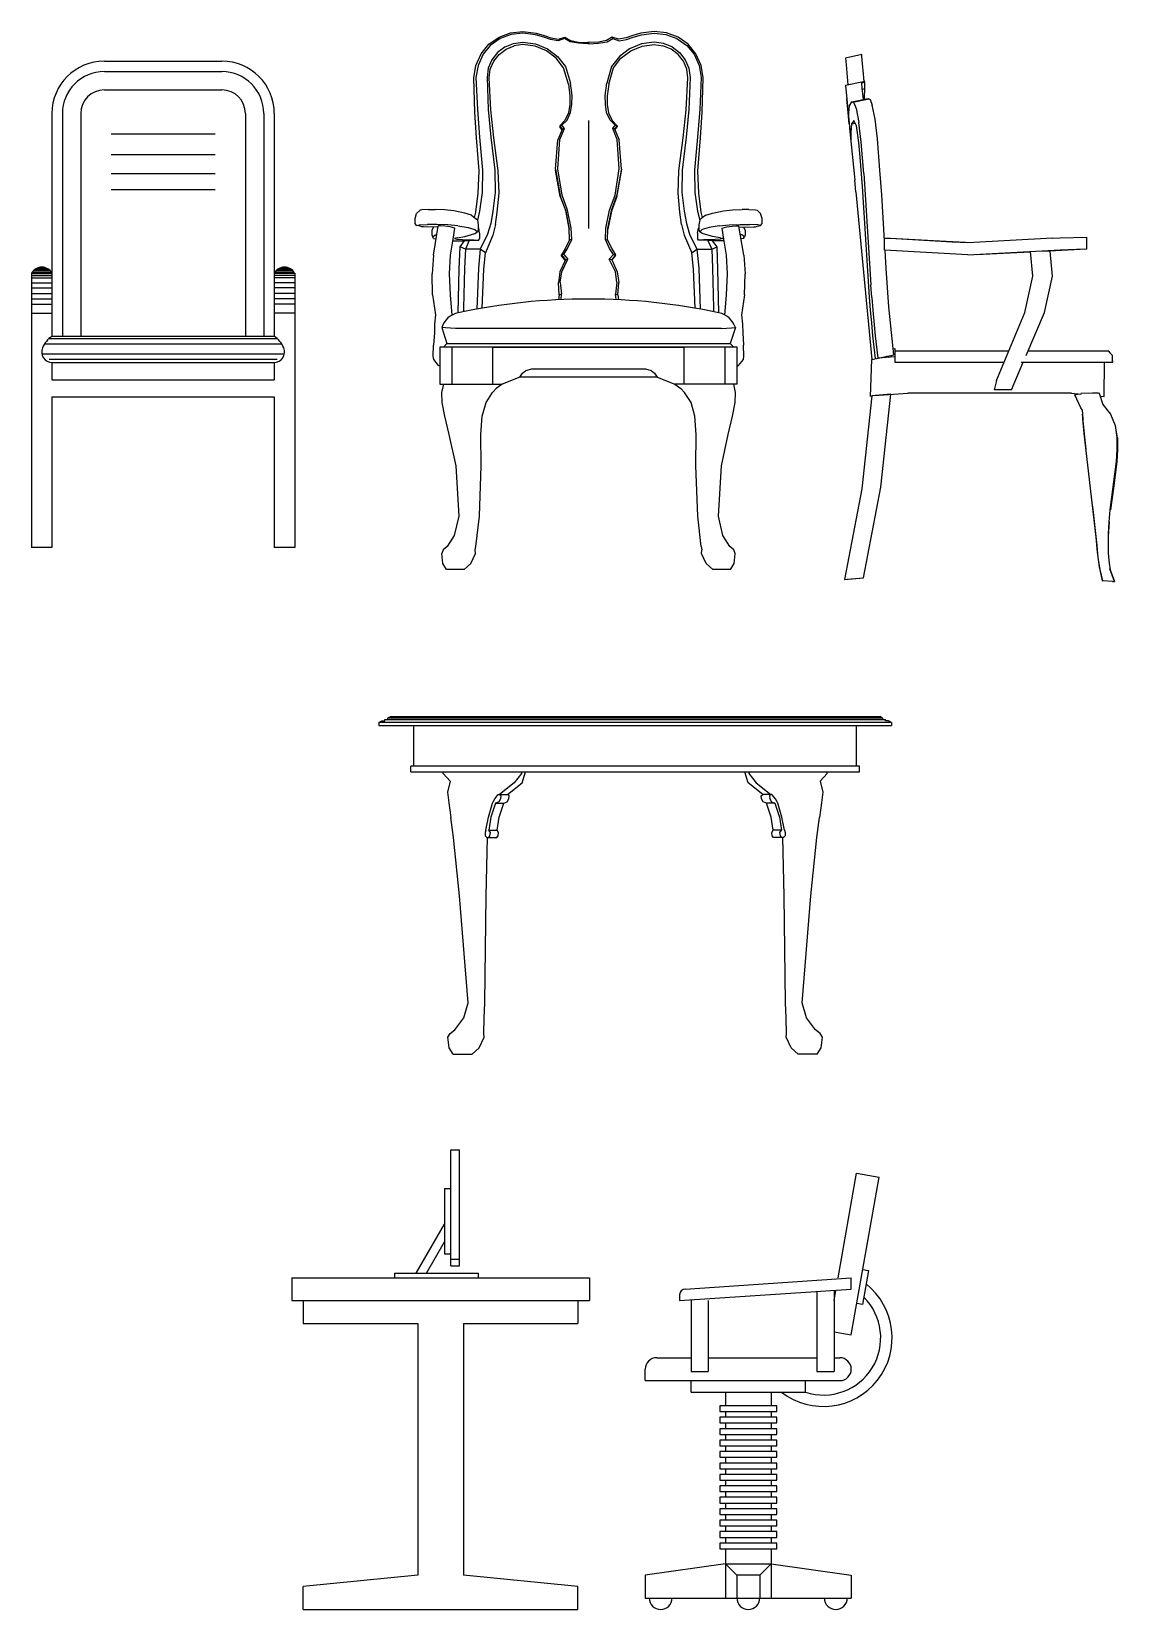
# Model space of a CAD drawing. Header units: millimetres. Extents: x 577 to 2337, y 236 to 943.
# Drawn here: x 745.041 to 747.527, y 702.472 to 706.084 of the extents above; entities that cross this region are included whole.
import ezdxf

# ---------------------------------------------------------------- set-up
doc = ezdxf.new("R2010")
doc.units = ezdxf.units.MM
doc.header["$LTSCALE"] = 0.01
doc.layers.add('06-Furn', color=4, linetype='Continuous')

# ---------------------------------------------------------------- blocks, each defined once
blk = doc.blocks.new('A1')
at = {"layer": '06-Furn', "color": 17, "linetype": 'ByBlock'}
for p, q in [((758.9259, 629.7286), (758.9493, 629.745)), ((758.9517, 629.7417), (758.9293, 629.726)), ((758.9493, 629.745), (758.9758, 629.7545)), ((758.977, 629.7507), (758.9517, 629.7417)), ((758.9758, 629.7545), (759.0036, 629.7577)), ((759.0036, 629.7538), (758.977, 629.7507)), ((758.9825, 629.7306), (759.0036, 629.7334)), ((759.0036, 629.7577), (759.0343, 629.754)), ((759.033, 629.7502), (759.0036, 629.7538)), ((759.0036, 629.7334), (759.0329, 629.7296)), ((759.0518, 629.7452), (759.033, 629.7502)), ((759.0343, 629.754), (759.0528, 629.7489)), ((759.0674, 629.7399), (759.0518, 629.7452)), ((759.0528, 629.7489), (759.0681, 629.7436)), ((759.0845, 629.7368), (759.0674, 629.7399)), ((759.0681, 629.7436), (759.0853, 629.7401)), ((759.0987, 629.7421), (759.0845, 629.7368)), ((759.0853, 629.7401), (759.0998, 629.7452)), ((759.0998, 629.7452), (759.0987, 629.7421)), ((759.1118, 629.7344), (759.0987, 629.7421)), ((759.0998, 629.7452), (759.1128, 629.7374)), ((759.1311, 629.7309), (759.1118, 629.7344)), ((759.1128, 629.7374), (759.1314, 629.7338)), ((759.1314, 629.7338), (759.1526, 629.7329)), ((759.1557, 629.7329), (759.1526, 629.7329)), ((759.1768, 629.7338), (759.1557, 629.7329)), ((759.1954, 629.7374), (759.1768, 629.7338)), ((759.1772, 629.7309), (759.1964, 629.7344)), ((759.2085, 629.7452), (759.1954, 629.7374)), ((759.1964, 629.7344), (759.2095, 629.7421)), ((759.2085, 629.7452), (759.2095, 629.7421)), ((759.2229, 629.7401), (759.2085, 629.7452)), ((759.2095, 629.7421), (759.2238, 629.7368)), ((759.2401, 629.7436), (759.2229, 629.7401)), ((759.2238, 629.7368), (759.2408, 629.7399)), ((759.2554, 629.7489), (759.2401, 629.7436)), ((759.2408, 629.7399), (759.2564, 629.7452)), ((759.274, 629.754), (759.2554, 629.7489)), ((759.2564, 629.7452), (759.2752, 629.7502)), ((759.3046, 629.7577), (759.274, 629.754)), ((759.2752, 629.7502), (759.3046, 629.7538)), ((759.3046, 629.7334), (759.2753, 629.7296)), ((759.3324, 629.7545), (759.3046, 629.7577)), ((759.3046, 629.7538), (759.3312, 629.7507)), ((759.3257, 629.7306), (759.3046, 629.7334)), ((759.3312, 629.7507), (759.3565, 629.7417)), ((759.3589, 629.745), (759.3324, 629.7545)), ((759.3565, 629.7417), (759.3789, 629.726)), ((759.3823, 629.7286), (759.3589, 629.745)), ((758.8965, 629.6802), (758.9085, 629.7071)), ((758.9127, 629.7056), (758.9011, 629.6798)), ((758.9085, 629.7071), (758.9259, 629.7286)), ((758.9293, 629.726), (758.9127, 629.7056)), ((758.9459, 629.7098), (758.933, 629.6931)), ((758.9371, 629.6899), (758.9493, 629.7055)), ((758.9629, 629.7226), (758.9459, 629.7098)), ((758.9493, 629.7055), (758.9653, 629.7177)), ((758.9629, 629.7226), (758.9825, 629.7306)), ((758.9653, 629.7177), (758.9839, 629.7252)), ((759.0036, 629.7278), (758.9839, 629.7252)), ((759.0317, 629.7242), (759.0036, 629.7278)), ((759.0576, 629.7135), (759.0317, 629.7242)), ((759.0329, 629.7296), (759.06, 629.7185)), ((759.08, 629.6967), (759.0576, 629.7135)), ((759.06, 629.7185), (759.0833, 629.7008)), ((759.097, 629.6747), (759.08, 629.6967)), ((759.0833, 629.7008), (759.1013, 629.6779)), ((759.1526, 629.7299), (759.1311, 629.7309)), ((759.1557, 629.7299), (759.1526, 629.7299)), ((759.1557, 629.7299), (759.1772, 629.7309)), ((759.225, 629.7008), (759.2069, 629.6779)), ((759.2112, 629.6747), (759.2282, 629.6967)), ((759.2482, 629.7185), (759.225, 629.7008)), ((759.2282, 629.6967), (759.2506, 629.7135)), ((759.2753, 629.7296), (759.2482, 629.7185)), ((759.2506, 629.7135), (759.2766, 629.7242)), ((759.2766, 629.7242), (759.3046, 629.7278)), ((759.3046, 629.7278), (759.3244, 629.7252)), ((759.3429, 629.7177), (759.3244, 629.7252)), ((759.3453, 629.7226), (759.3257, 629.7306)), ((759.3589, 629.7055), (759.3429, 629.7177)), ((759.3453, 629.7226), (759.3624, 629.7098)), ((759.3711, 629.6899), (759.3589, 629.7055)), ((759.3624, 629.7098), (759.3753, 629.6931)), ((759.3789, 629.726), (759.3956, 629.7056)), ((759.3997, 629.7071), (759.3823, 629.7286)), ((759.3956, 629.7056), (759.4071, 629.6798)), ((759.4117, 629.6802), (759.3997, 629.7071)), ((758.8917, 629.652), (758.8965, 629.6802)), ((758.9011, 629.6798), (758.8965, 629.6528)), ((758.9247, 629.6737), (758.922, 629.6528)), ((758.933, 629.6931), (758.9247, 629.6737)), ((758.9268, 629.652), (758.9293, 629.6716)), ((758.9293, 629.6716), (758.9371, 629.6899)), ((759.1079, 629.6372), (759.097, 629.6747)), ((759.1013, 629.6779), (759.1125, 629.6393)), ((759.2069, 629.6779), (759.1957, 629.6393)), ((759.2004, 629.6372), (759.2112, 629.6747)), ((759.3789, 629.6716), (759.3711, 629.6899)), ((759.3753, 629.6931), (759.3835, 629.6737)), ((759.3815, 629.652), (759.3789, 629.6716)), ((759.3835, 629.6737), (759.3863, 629.6528)), ((759.4071, 629.6798), (759.4117, 629.6528)), ((759.4165, 629.652), (759.4117, 629.6802)), ((758.8938, 629.5735), (758.8917, 629.652)), ((758.8965, 629.6528), (758.8996, 629.5793)), ((758.922, 629.6528), (758.9245, 629.5793)), ((758.9304, 629.5783), (758.9268, 629.652)), ((759.1079, 629.6372), (759.1115, 629.6103)), ((759.1163, 629.6111), (759.1125, 629.6393)), ((759.1919, 629.6111), (759.1957, 629.6393)), ((759.2004, 629.6372), (759.1968, 629.6103)), ((759.3778, 629.5783), (759.3815, 629.652)), ((759.3863, 629.6528), (759.3837, 629.5793)), ((759.4117, 629.6528), (759.4086, 629.5793)), ((759.4145, 629.5735), (759.4165, 629.652)), ((759.1115, 629.5909), (759.1084, 629.5714)), ((759.1115, 629.6103), (759.1115, 629.5909)), ((759.113, 629.5722), (759.1156, 629.5916)), ((759.1156, 629.5916), (759.1163, 629.6111)), ((759.1926, 629.5916), (759.1919, 629.6111)), ((759.1952, 629.5722), (759.1926, 629.5916)), ((759.1968, 629.6103), (759.1968, 629.5909)), ((759.1968, 629.5909), (759.1999, 629.5714)), ((758.8977, 629.5144), (758.8938, 629.5735)), ((758.8996, 629.5793), (758.9046, 629.5157)), ((758.9245, 629.5793), (758.9304, 629.5157)), ((758.9373, 629.5144), (758.9304, 629.5783)), ((759.1001, 629.5538), (759.0884, 629.5422)), ((759.0931, 629.5431), (759.1049, 629.5546)), ((759.1084, 629.5714), (759.1001, 629.5538)), ((759.1049, 629.5546), (759.113, 629.5722)), ((759.1541, 629.5543), (759.1541, 629.3068)), ((759.2033, 629.5546), (759.1952, 629.5722)), ((759.1999, 629.5714), (759.2081, 629.5538)), ((759.2152, 629.5431), (759.2033, 629.5546)), ((759.2081, 629.5538), (759.2198, 629.5422)), ((759.371, 629.5144), (759.3778, 629.5783)), ((759.3837, 629.5793), (759.3778, 629.5157)), ((759.4086, 629.5793), (759.4036, 629.5157)), ((759.4105, 629.5144), (759.4145, 629.5735)), ((759.0946, 629.5347), (759.0839, 629.5099)), ((759.0931, 629.5431), (759.0884, 629.5422)), ((759.0884, 629.5422), (759.0884, 629.5396)), ((759.0884, 629.5422), (759.0946, 629.5347)), ((759.0939, 629.5329), (759.0884, 629.5396)), ((759.0886, 629.5109), (759.0987, 629.5355)), ((759.0987, 629.5355), (759.0931, 629.5431)), ((759.0946, 629.5347), (759.0987, 629.5355)), ((759.2095, 629.5355), (759.2152, 629.5431)), ((759.2136, 629.5347), (759.2095, 629.5355)), ((759.2196, 629.5109), (759.2095, 629.5355)), ((759.2198, 629.5422), (759.2136, 629.5347)), ((759.2136, 629.5347), (759.2243, 629.5099)), ((759.2143, 629.5329), (759.2198, 629.5396)), ((759.2152, 629.5431), (759.2198, 629.5422)), ((759.2198, 629.5422), (759.2198, 629.5396)), ((758.9037, 629.4391), (758.8977, 629.5144)), ((758.9046, 629.5157), (758.9116, 629.4405)), ((758.9304, 629.5157), (758.9395, 629.4405)), ((758.9476, 629.4391), (758.9373, 629.5144)), ((759.0786, 629.4426), (759.0839, 629.5099)), ((759.0838, 629.4434), (759.0886, 629.5109)), ((759.2244, 629.4434), (759.2196, 629.5109)), ((759.2296, 629.4426), (759.2243, 629.5099)), ((759.3606, 629.4391), (759.371, 629.5144)), ((759.3778, 629.5157), (759.3687, 629.4405)), ((759.4036, 629.5157), (759.3966, 629.4405)), ((759.4045, 629.4391), (759.4105, 629.5144)), ((758.9018, 629.3881), (758.9037, 629.4391)), ((758.9116, 629.4405), (758.9109, 629.3896)), ((758.9395, 629.4405), (758.9404, 629.3896)), ((758.9493, 629.3881), (758.9476, 629.4391)), ((759.0786, 629.4426), (759.0891, 629.3821)), ((759.0891, 629.3803), (759.0786, 629.4407)), ((759.0934, 629.3829), (759.0838, 629.4434)), ((759.2148, 629.3829), (759.2244, 629.4434)), ((759.2296, 629.4426), (759.2191, 629.3821)), ((759.2191, 629.3803), (759.2296, 629.4407)), ((759.3589, 629.3881), (759.3606, 629.4391)), ((759.3687, 629.4405), (759.3679, 629.3896)), ((759.3966, 629.4405), (759.3973, 629.3896)), ((759.4064, 629.3881), (759.4045, 629.4391)), ((758.8963, 629.3445), (758.9018, 629.3881)), ((758.9109, 629.3896), (758.9044, 629.3462)), ((758.9404, 629.3896), (758.9352, 629.3462)), ((758.9453, 629.3445), (758.9493, 629.3881)), ((759.1018, 629.3481), (759.0891, 629.3821)), ((759.0891, 629.3803), (759.1018, 629.3463)), ((759.1063, 629.3487), (759.0934, 629.3829)), ((759.2019, 629.3487), (759.2148, 629.3829)), ((759.2064, 629.3481), (759.2191, 629.3821)), ((759.2191, 629.3803), (759.2064, 629.3463)), ((759.3629, 629.3445), (759.3589, 629.3881)), ((759.3679, 629.3896), (759.373, 629.3462)), ((759.3973, 629.3896), (759.4038, 629.3462)), ((759.4119, 629.3445), (759.4064, 629.3881)), ((758.7569, 629.3295), (758.7606, 629.3411)), ((758.7684, 629.3487), (758.7606, 629.3411)), ((758.7723, 629.3494), (758.7684, 629.3487)), ((758.7876, 629.3501), (758.7723, 629.3494)), ((758.7876, 629.3501), (758.8027, 629.3501)), ((758.8244, 629.3494), (758.8027, 629.3501)), ((758.8456, 629.3475), (758.8244, 629.3494)), ((758.8707, 629.3422), (758.8456, 629.3475)), ((758.886, 629.3377), (758.8707, 629.3422)), ((758.886, 629.3377), (758.8938, 629.3315)), ((758.8931, 629.332), (758.8963, 629.3445)), ((758.9044, 629.3462), (758.8998, 629.3258)), ((758.9352, 629.3462), (758.9302, 629.318)), ((758.9412, 629.3161), (758.9453, 629.3445)), ((759.1101, 629.3068), (759.1018, 629.3481)), ((759.1018, 629.3463), (759.1101, 629.3051)), ((759.1144, 629.3076), (759.1063, 629.3487)), ((759.1938, 629.3076), (759.2019, 629.3487)), ((759.1981, 629.3068), (759.2064, 629.3481)), ((759.2064, 629.3463), (759.1981, 629.3051)), ((759.367, 629.3161), (759.3629, 629.3445)), ((759.373, 629.3462), (759.378, 629.318)), ((759.4038, 629.3462), (759.4085, 629.3258)), ((759.4152, 629.332), (759.4119, 629.3445)), ((759.4222, 629.3377), (759.4145, 629.3315)), ((759.4222, 629.3377), (759.4375, 629.3422)), ((759.4375, 629.3422), (759.4626, 629.3475)), ((759.4626, 629.3475), (759.4838, 629.3494)), ((759.4838, 629.3494), (759.5055, 629.3501)), ((759.5206, 629.3501), (759.5055, 629.3501)), ((759.5206, 629.3501), (759.5359, 629.3494)), ((759.5359, 629.3494), (759.5398, 629.3487)), ((759.5398, 629.3487), (759.5476, 629.3411)), ((759.5514, 629.3295), (759.5476, 629.3411)), ((758.7569, 629.318), (758.7569, 629.3295)), ((758.7606, 629.3141), (758.7569, 629.318)), ((758.7606, 629.3141), (758.7665, 629.3154)), ((758.7684, 629.3122), (758.7606, 629.3141)), ((758.7665, 629.3154), (758.7858, 629.3162)), ((758.7723, 629.3109), (758.7684, 629.3122)), ((758.7761, 629.3105), (758.7723, 629.3109)), ((758.8095, 629.3097), (758.7761, 629.3105)), ((758.8071, 629.3162), (758.7858, 629.3162)), ((758.7993, 629.3099), (758.7954, 629.3031)), ((758.7954, 629.3031), (758.7954, 629.2917)), ((758.799, 629.2458), (758.8099, 629.3123)), ((758.832, 629.3154), (758.8071, 629.3162)), ((758.8109, 629.3127), (758.8099, 629.3123)), ((758.8152, 629.3129), (758.8109, 629.3127)), ((758.8252, 629.3123), (758.8152, 629.3129)), ((758.8376, 629.3107), (758.8252, 629.3123)), ((758.8552, 629.3131), (758.832, 629.3154)), ((758.8484, 629.3075), (758.8376, 629.3107)), ((758.8444, 629.2824), (758.8484, 629.3075)), ((758.8552, 629.3131), (758.8783, 629.3092)), ((758.8783, 629.3092), (758.8938, 629.3046)), ((758.8938, 629.3315), (758.8996, 629.3264)), ((758.8938, 629.3046), (758.8996, 629.2994)), ((758.8938, 629.2954), (758.8996, 629.2994)), ((758.8996, 629.3264), (758.9015, 629.3149)), ((758.9015, 629.3033), (758.8996, 629.2994)), ((758.9015, 629.3149), (758.9015, 629.3033)), ((758.9015, 629.3082), (758.9027, 629.3075)), ((758.9046, 629.2959), (758.9027, 629.3075)), ((758.9302, 629.318), (758.9232, 629.2937)), ((758.9412, 629.3161), (758.9354, 629.2915)), ((759.1104, 629.2805), (759.1101, 629.3068)), ((759.1156, 629.2818), (759.1144, 629.3076)), ((759.1926, 629.2818), (759.1938, 629.3076)), ((759.1978, 629.2805), (759.1981, 629.3068)), ((759.367, 629.3161), (759.3729, 629.2915)), ((759.378, 629.318), (759.3851, 629.2937)), ((759.4036, 629.2959), (759.4055, 629.3075)), ((759.4067, 629.3082), (759.4055, 629.3075)), ((759.4086, 629.3264), (759.4067, 629.3149)), ((759.4067, 629.3149), (759.4067, 629.3033)), ((759.4067, 629.3033), (759.4086, 629.2994)), ((759.4145, 629.3315), (759.4086, 629.3264)), ((759.4145, 629.3046), (759.4086, 629.2994)), ((759.4145, 629.2954), (759.4086, 629.2994)), ((759.4299, 629.3092), (759.4145, 629.3046)), ((759.453, 629.3131), (759.4299, 629.3092)), ((759.453, 629.3131), (759.4762, 629.3154)), ((759.4599, 629.3075), (759.4706, 629.3107)), ((759.4638, 629.2824), (759.4599, 629.3075)), ((759.4706, 629.3107), (759.483, 629.3123)), ((759.4762, 629.3154), (759.5011, 629.3162)), ((759.483, 629.3123), (759.493, 629.3129)), ((759.493, 629.3129), (759.4973, 629.3127)), ((759.4973, 629.3127), (759.4983, 629.3123)), ((759.5092, 629.2458), (759.4983, 629.3123)), ((759.4987, 629.3097), (759.5321, 629.3105)), ((759.5011, 629.3162), (759.5225, 629.3162)), ((759.5089, 629.3099), (759.5128, 629.3031)), ((759.5128, 629.3031), (759.5128, 629.2917)), ((759.5417, 629.3154), (759.5225, 629.3162)), ((759.5321, 629.3105), (759.5359, 629.3109)), ((759.5359, 629.3109), (759.5398, 629.3122)), ((759.5398, 629.3122), (759.5476, 629.3141)), ((759.5476, 629.3141), (759.5417, 629.3154)), ((759.5476, 629.3141), (759.5514, 629.318)), ((759.5514, 629.318), (759.5514, 629.3295)), ((758.7954, 629.2917), (758.7975, 629.2878)), ((758.7975, 629.2878), (758.8031, 629.2922)), ((758.7993, 629.2843), (758.7975, 629.2878)), ((758.7993, 629.2843), (758.8051, 629.283)), ((758.8031, 629.2922), (758.8069, 629.2935)), ((758.8384, 629.2458), (758.8444, 629.2824)), ((758.8439, 629.279), (758.87, 629.2785)), ((758.8531, 629.2856), (758.8475, 629.284)), ((758.8475, 629.284), (758.853, 629.2826)), ((758.853, 629.2826), (758.8645, 629.2819)), ((758.8531, 629.2856), (758.8707, 629.2889)), ((758.858, 629.2137), (758.8599, 629.2649)), ((758.8599, 629.2649), (758.8701, 629.2785)), ((758.8721, 629.2593), (758.8599, 629.2649)), ((758.8645, 629.2819), (758.8913, 629.2812)), ((758.87, 629.2785), (758.881, 629.2792)), ((758.8707, 629.2889), (758.8938, 629.2954)), ((758.881, 629.2792), (758.8721, 629.2593)), ((758.881, 629.2792), (758.9027, 629.2805)), ((758.8913, 629.2812), (758.9027, 629.2805)), ((758.9027, 629.2805), (758.9046, 629.2843)), ((758.9046, 629.2959), (758.9046, 629.2843)), ((758.9232, 629.2937), (758.906, 629.2593)), ((758.9354, 629.2915), (758.918, 629.2515)), ((759.1104, 629.2806), (759.1008, 629.26)), ((759.1058, 629.2609), (759.1156, 629.2818)), ((759.1156, 629.2818), (759.1104, 629.2806)), ((759.1926, 629.2818), (759.1978, 629.2806)), ((759.2024, 629.2609), (759.1926, 629.2818)), ((759.1978, 629.2806), (759.2074, 629.26)), ((759.3729, 629.2915), (759.3902, 629.2515)), ((759.3851, 629.2937), (759.4023, 629.2593)), ((759.4036, 629.2959), (759.4036, 629.2843)), ((759.4055, 629.2805), (759.4036, 629.2843)), ((759.4169, 629.2812), (759.4055, 629.2805)), ((759.4272, 629.2792), (759.4055, 629.2805)), ((759.4375, 629.2889), (759.4145, 629.2954)), ((759.4437, 629.2819), (759.4169, 629.2812)), ((759.4382, 629.2785), (759.4272, 629.2792)), ((759.4272, 629.2792), (759.4361, 629.2593)), ((759.4361, 629.2593), (759.4483, 629.2649)), ((759.4552, 629.2856), (759.4375, 629.2889)), ((759.4483, 629.2649), (759.4381, 629.2785)), ((759.4643, 629.279), (759.4382, 629.2785)), ((759.4552, 629.2826), (759.4437, 629.2819)), ((759.4502, 629.2137), (759.4483, 629.2649)), ((759.4552, 629.2856), (759.4607, 629.284)), ((759.4607, 629.284), (759.4552, 629.2826)), ((759.4698, 629.2458), (759.4638, 629.2824)), ((759.5051, 629.2922), (759.5013, 629.2935)), ((759.5089, 629.2843), (759.5031, 629.283)), ((759.5108, 629.2878), (759.5051, 629.2922)), ((759.5089, 629.2843), (759.5108, 629.2878)), ((759.5128, 629.2917), (759.5108, 629.2878)), ((758.799, 629.2458), (758.7959, 629.2034)), ((758.836, 629.2034), (758.8384, 629.2458)), ((758.8721, 629.2593), (758.8702, 629.2158)), ((758.906, 629.2593), (758.8721, 629.2593)), ((758.906, 629.2593), (758.902, 629.2158)), ((758.918, 629.2515), (758.906, 629.2593)), ((758.9142, 629.2137), (758.918, 629.2515)), ((759.1011, 629.2355), (759.0884, 629.2073)), ((759.1008, 629.26), (759.0922, 629.2464)), ((759.0974, 629.2472), (759.0922, 629.2464)), ((759.0922, 629.2446), (759.0922, 629.2464)), ((759.0922, 629.2464), (759.1011, 629.2355)), ((759.1008, 629.2343), (759.0922, 629.2446)), ((759.0927, 629.208), (759.107, 629.2364)), ((759.0974, 629.2472), (759.1058, 629.2609)), ((759.0974, 629.2472), (759.107, 629.2364)), ((759.1011, 629.2355), (759.107, 629.2364)), ((759.2109, 629.2472), (759.2012, 629.2364)), ((759.2071, 629.2355), (759.2012, 629.2364)), ((759.2155, 629.208), (759.2012, 629.2364)), ((759.2109, 629.2472), (759.2024, 629.2609)), ((759.216, 629.2464), (759.2071, 629.2355)), ((759.2071, 629.2355), (759.2198, 629.2073)), ((759.2074, 629.26), (759.216, 629.2464)), ((759.2074, 629.2343), (759.216, 629.2446)), ((759.2109, 629.2472), (759.216, 629.2464)), ((759.216, 629.2446), (759.216, 629.2464)), ((759.3902, 629.2515), (759.4023, 629.2593)), ((759.394, 629.2137), (759.3902, 629.2515)), ((759.4023, 629.2593), (759.4062, 629.2158)), ((759.4023, 629.2593), (759.4361, 629.2593)), ((759.4361, 629.2593), (759.438, 629.2158)), ((759.4723, 629.2034), (759.4698, 629.2458)), ((759.5092, 629.2458), (759.5123, 629.2034)), ((758.7973, 629.1551), (758.7959, 629.2034)), ((758.8382, 629.1551), (758.836, 629.2034)), ((758.8559, 629.1141), (758.858, 629.2137)), ((758.8702, 629.2158), (758.8681, 629.1243)), ((758.902, 629.2158), (758.8983, 629.1224)), ((758.9103, 629.1246), (758.9142, 629.2137)), ((759.0884, 629.2073), (759.085, 629.1834)), ((759.0895, 629.1841), (759.0927, 629.208)), ((759.2188, 629.1841), (759.2155, 629.208)), ((759.2198, 629.2073), (759.2232, 629.1834)), ((759.3979, 629.1246), (759.394, 629.2137)), ((759.4062, 629.2158), (759.4099, 629.1224)), ((759.438, 629.2158), (759.4401, 629.1243)), ((759.4523, 629.1141), (759.4502, 629.2137)), ((759.47, 629.1551), (759.4723, 629.2034)), ((759.5109, 629.1551), (759.5123, 629.2034)), ((758.7973, 629.1551), (758.8038, 629.1089)), ((758.8422, 629.1084), (758.8382, 629.1551)), ((759.0872, 629.1548), (759.085, 629.1834)), ((759.0872, 629.1553), (759.0854, 629.1438)), ((759.0924, 629.1565), (759.0872, 629.1553)), ((759.0895, 629.1841), (759.0924, 629.1565)), ((759.0912, 629.1441), (759.0924, 629.1565)), ((759.2188, 629.1841), (759.2158, 629.1565)), ((759.217, 629.1441), (759.2158, 629.1565)), ((759.2158, 629.1565), (759.221, 629.1553)), ((759.221, 629.1548), (759.2232, 629.1834)), ((759.221, 629.1553), (759.2228, 629.1438)), ((759.4661, 629.1084), (759.47, 629.1551)), ((759.5109, 629.1551), (759.5044, 629.1089)), ((758.8681, 629.1243), (758.8681, 629.1166)), ((759.4401, 629.1243), (759.4401, 629.1166)), ((758.8019, 629.0877), (758.8012, 629.0683)), ((758.8038, 629.1089), (758.8019, 629.0877)), ((758.8418, 629.1089), (758.8418, 629.1083)), ((758.8418, 629.1083), (758.8422, 629.1084)), ((759.4664, 629.1083), (759.4661, 629.1084)), ((759.4664, 629.1089), (759.4664, 629.1083)), ((759.5044, 629.1089), (759.5063, 629.0877)), ((759.5063, 629.0877), (759.507, 629.0683)), ((758.8012, 629.0683), (758.7992, 629.0394)), ((758.8181, 629.0799), (758.8296, 629.0433)), ((758.8269, 629.0792), (758.8181, 629.0799)), ((758.8497, 629.078), (758.8269, 629.0792)), ((759.4585, 629.078), (758.8496, 629.078)), ((759.4585, 629.078), (759.4814, 629.0792)), ((759.4901, 629.0799), (759.4786, 629.0433)), ((759.4814, 629.0792), (759.4901, 629.0799)), ((759.507, 629.0683), (759.5091, 629.0394)), ((758.7988, 629.0143), (758.7992, 629.0394)), ((758.7999, 629.0066), (758.7988, 629.0143)), ((758.8141, 629.0355), (758.8141, 628.9507)), ((759.4941, 629.0355), (758.8141, 629.0355)), ((758.8296, 629.0433), (758.8219, 629.0355)), ((758.8296, 629.0433), (759.4786, 629.0433)), ((758.8422, 628.9507), (758.8422, 629.0355)), ((758.9352, 629.0355), (759.373, 629.0355)), ((758.9352, 628.9507), (758.9352, 629.0355)), ((759.373, 628.9507), (759.373, 629.0355)), ((759.4661, 629.0355), (759.4661, 628.9507)), ((759.4786, 629.0433), (759.4863, 629.0355)), ((759.4941, 628.9507), (759.4941, 629.0355)), ((759.5084, 629.0066), (759.5094, 629.0143)), ((759.5094, 629.0143), (759.5091, 629.0394)), ((758.8109, 628.9931), (758.7999, 629.0066)), ((758.8141, 628.992), (758.8109, 628.9931)), ((758.9971, 628.9662), (759.003, 628.9758)), ((759.003, 628.9758), (759.0107, 628.9817)), ((759.0107, 628.9817), (759.0241, 628.9854)), ((759.0241, 628.9854), (759.2841, 628.9854)), ((759.2841, 628.9854), (759.2975, 628.9817)), ((759.2975, 628.9817), (759.3053, 628.9758)), ((759.3053, 628.9758), (759.3111, 628.9662)), ((759.4941, 628.992), (759.4974, 628.9931)), ((759.4974, 628.9931), (759.5084, 629.0066)), ((758.8141, 628.9507), (758.9563, 628.9507)), ((758.8219, 628.9507), (758.8172, 628.9314)), ((758.9343, 628.9314), (758.9423, 628.9403)), ((758.9563, 628.9507), (758.9423, 628.9403)), ((758.9971, 628.9662), (758.9563, 628.9507)), ((758.9969, 628.9662), (758.9971, 628.9662)), ((759.3111, 628.9662), (758.9969, 628.9662)), ((759.3111, 628.9662), (759.3519, 628.9507)), ((759.4941, 628.9507), (759.3519, 628.9507)), ((759.3519, 628.9507), (759.3654, 628.9407)), ((759.3739, 628.9314), (759.3654, 628.9407)), ((759.4908, 628.9314), (759.4864, 628.9507)), ((758.8172, 628.9314), (758.8186, 628.9083)), ((758.8186, 628.9083), (758.8243, 628.8774)), ((758.9109, 628.8774), (758.9194, 628.9083)), ((758.9194, 628.9083), (758.9343, 628.9314)), ((759.3888, 628.9083), (759.3739, 628.9314)), ((759.3973, 628.8774), (759.3888, 628.9083)), ((759.4839, 628.8774), (759.4896, 628.9083)), ((759.4896, 628.9083), (759.4908, 628.9314)), ((758.8243, 628.8774), (758.8344, 628.835)), ((758.9077, 628.835), (758.9109, 628.8774)), ((759.4005, 628.835), (759.3973, 628.8774)), ((759.4738, 628.835), (759.4839, 628.8774)), ((758.8344, 628.835), (758.8501, 628.7637)), ((758.9084, 628.7637), (758.9077, 628.835)), ((759.3999, 628.7637), (759.4005, 628.835)), ((759.4582, 628.7637), (759.4738, 628.835)), ((758.8501, 628.7637), (758.857, 628.648)), ((758.9042, 628.648), (758.9084, 628.7637)), ((759.404, 628.648), (759.3999, 628.7637)), ((759.4513, 628.648), (759.4582, 628.7637)), ((758.857, 628.648), (758.8468, 628.6037)), ((758.8963, 628.5786), (758.9042, 628.648)), ((759.4119, 628.5786), (759.404, 628.648)), ((759.4614, 628.6037), (759.4513, 628.648)), ((758.8308, 628.5786), (758.8215, 628.5709)), ((758.8468, 628.6037), (758.8308, 628.5786)), ((758.8946, 628.5709), (758.8963, 628.5786)), ((759.4119, 628.5786), (759.4136, 628.5709)), ((759.4774, 628.5786), (759.4614, 628.6037)), ((759.4867, 628.5709), (759.4774, 628.5786)), ((758.8215, 628.5709), (758.8183, 628.5632)), ((758.8205, 628.54), (758.8183, 628.5632)), ((758.8846, 628.54), (758.8953, 628.5632)), ((758.8953, 628.5632), (758.8946, 628.5709)), ((759.4129, 628.5632), (759.4136, 628.5709)), ((759.4236, 628.54), (759.4129, 628.5632)), ((759.49, 628.5632), (759.4867, 628.5709)), ((759.4877, 628.54), (759.49, 628.5632)), ((758.8291, 628.5265), (758.8205, 628.54)), ((758.8695, 628.5265), (758.8291, 628.5265)), ((758.8695, 628.5265), (758.8846, 628.54)), ((759.4387, 628.5265), (759.4236, 628.54)), ((759.4791, 628.5265), (759.4387, 628.5265)), ((759.4791, 628.5265), (759.4877, 628.54))]:
    blk.add_line(p, q, dxfattribs=at)
for centre, radius, start, end in [((759.1541, 627.7144), 1.431, 77.9728, 102.0272), ((758.8665, 629.0643), 0.0509, 102.0218, 162.1442), ((759.4417, 629.0643), 0.0509, 17.8558, 77.9782)]:
    blk.add_arc(centre, radius, start, end, dxfattribs=at)
blk = doc.blocks.new('A2')
at = {"layer": '06-Furn', "color": 17, "linetype": 'ByBlock'}
for p, q in [((759.7794, 629.7055), (759.7422, 629.697)), ((759.7422, 629.697), (759.7437, 629.6816)), ((759.7796, 629.7017), (759.7794, 629.7055)), ((759.7848, 629.6434), (759.7796, 629.7017)), ((759.7437, 629.6816), (759.7476, 629.6357)), ((759.7794, 629.6422), (759.7422, 629.6346)), ((759.7422, 629.6346), (759.7493, 629.5641)), ((759.7861, 629.6437), (759.7794, 629.6421)), ((759.7794, 629.6406), (759.7861, 629.6422)), ((759.7796, 629.6388), (759.7794, 629.6422)), ((759.7794, 629.6421), (759.7794, 629.6422)), ((759.7807, 629.6283), (759.7796, 629.6388)), ((759.7831, 629.6025), (759.7807, 629.6283)), ((759.7807, 629.6258), (759.7861, 629.6271)), ((759.7859, 629.6061), (759.7861, 629.6271)), ((759.7861, 629.6271), (759.7861, 629.6437)), ((759.7493, 629.5641), (759.7452, 629.604)), ((759.7511, 629.5877), (759.7567, 629.5971)), ((759.7567, 629.5971), (759.7937, 629.6048)), ((759.7612, 629.5946), (759.7567, 629.5971)), ((759.7591, 629.5958), (759.796, 629.6036)), ((759.7612, 629.5946), (759.7664, 629.5814)), ((759.7828, 629.6053), (759.7859, 629.6061)), ((759.7859, 629.6031), (759.7859, 629.6061)), ((759.7937, 629.6048), (759.7984, 629.6023)), ((759.7984, 629.6023), (759.8034, 629.589)), ((759.8101, 629.5569), (759.8034, 629.589)), ((759.7493, 629.5633), (759.7491, 629.5644)), ((759.7493, 629.5641), (759.7511, 629.5877)), ((759.7493, 629.5641), (759.7543, 629.5085)), ((759.7493, 629.5633), (759.7493, 629.5633)), ((759.7506, 629.5464), (759.7493, 629.5633)), ((759.7612, 629.5542), (759.7586, 629.5503)), ((759.764, 629.548), (759.7612, 629.5542)), ((759.7664, 629.5814), (759.7729, 629.5492)), ((759.8151, 629.512), (759.8101, 629.5569)), ((759.7517, 629.5362), (759.7632, 629.4177)), ((759.7517, 629.5362), (759.7517, 629.5362)), ((759.7563, 629.5462), (759.7543, 629.5265)), ((759.7543, 629.5265), (759.7543, 629.5085)), ((759.7586, 629.5503), (759.7563, 629.5462)), ((759.7563, 629.5462), (759.764, 629.5479)), ((759.7586, 629.5503), (759.7625, 629.5511)), ((759.7671, 629.5419), (759.764, 629.548)), ((759.7725, 629.5041), (759.7671, 629.5419)), ((759.7781, 629.5042), (759.7729, 629.5492)), ((759.7543, 629.5076), (759.7543, 629.5076)), ((759.7757, 629.4699), (759.7725, 629.5041)), ((759.7839, 629.4329), (759.7781, 629.5042)), ((759.8211, 629.4405), (759.8151, 629.512)), ((759.7809, 629.4034), (759.7757, 629.4699)), ((759.7656, 629.3907), (759.7632, 629.4177)), ((759.7839, 629.4329), (759.8004, 629.1782)), ((759.825, 629.3839), (759.8211, 629.4405)), ((759.7656, 629.3907), (759.8023, 629.0069)), ((759.7971, 629.1496), (759.7809, 629.4034)), ((759.8313, 629.279), (759.825, 629.3839)), ((759.8311, 629.2573), (759.8311, 629.285)), ((759.8311, 629.285), (759.8455, 629.285)), ((759.9865, 629.2759), (759.8311, 629.285)), ((759.8455, 629.285), (759.9437, 629.2792)), ((759.9437, 629.2792), (760.0317, 629.2745)), ((760.0222, 629.274), (759.9865, 629.2759)), ((760.2163, 629.2845), (760.0222, 629.274)), ((760.2163, 629.2845), (760.2336, 629.2857)), ((760.2336, 629.2857), (760.2935, 629.2873)), ((760.2935, 629.2873), (760.2935, 629.2597)), ((760.0222, 629.2464), (759.8311, 629.2573)), ((759.8354, 629.215), (759.8326, 629.2571)), ((760.0222, 629.2464), (760.2336, 629.2579)), ((760.1659, 629.2528), (760.0418, 629.2463)), ((760.1709, 629.1981), (760.1659, 629.2539)), ((760.2109, 629.255), (760.1921, 629.255)), ((760.2935, 629.2597), (760.2087, 629.255)), ((760.2161, 629.1981), (760.2109, 629.255)), ((760.2336, 629.2579), (760.2889, 629.2602)), ((760.2889, 629.2602), (760.2935, 629.2597)), ((759.8414, 629.1276), (759.8354, 629.215)), ((760.1525, 629.1148), (760.1709, 629.1981)), ((760.1975, 629.1148), (760.2161, 629.1981)), ((759.8025, 629.149), (759.8004, 629.1782)), ((759.7997, 629.1201), (759.7971, 629.1496)), ((759.8023, 629.0908), (759.7997, 629.1201)), ((759.8025, 629.149), (759.8045, 629.12)), ((759.8045, 629.12), (759.8099, 629.0608)), ((759.8471, 629.0686), (759.8414, 629.1276)), ((759.8049, 629.0614), (759.8023, 629.0908)), ((760.0879, 628.9586), (760.1525, 629.1148)), ((760.1558, 629.0164), (760.1975, 629.1148)), ((759.8079, 629.0352), (759.8049, 629.0614)), ((759.8099, 629.0608), (759.8159, 629.0099)), ((759.8529, 629.0177), (759.8471, 629.0686)), ((759.8023, 629.0071), (759.8529, 629.0177)), ((759.8107, 629.0089), (759.8079, 629.0352)), ((759.8553, 629.0133), (759.8159, 629.01)), ((759.8369, 629.0139), (759.836, 629.0141)), ((759.8369, 629.0142), (759.8369, 629.0139)), ((759.8369, 629.0139), (759.8369, 629.0142)), ((759.8369, 629.0139), (759.8397, 629.012)), ((759.8399, 629.012), (759.8369, 629.0139)), ((759.838, 629.0144), (759.8529, 629.0177)), ((759.846, 629.016), (759.846, 629.0125)), ((759.8477, 629.0165), (759.8475, 629.0165)), ((759.8512, 629.0311), (759.8553, 629.0324)), ((759.8553, 629.0324), (759.8553, 629.0005)), ((759.8553, 629.0271), (760.1162, 629.0271)), ((760.1603, 629.0271), (760.3436, 629.0271)), ((760.3532, 629.0164), (760.3432, 629.0271)), ((760.3436, 629.0271), (760.3482, 629.0217)), ((760.3532, 629.0005), (760.3532, 629.0164)), ((759.7991, 628.9223), (759.8023, 629.0071)), ((759.8023, 629.0069), (759.8023, 629.0071)), ((759.8023, 629.0069), (759.8023, 629.0069)), ((759.8553, 629.0005), (760.1052, 629.0005)), ((760.1223, 628.9372), (760.1489, 629.0005)), ((760.1443, 629.0005), (760.3538, 629.0005)), ((760.3339, 628.9223), (760.3352, 629.0005)), ((760.3538, 629.0005), (760.3532, 629.0084)), ((760.3532, 629.0035), (760.3534, 629.0005)), ((760.0879, 628.9586), (760.0827, 628.9372)), ((759.8027, 628.9236), (759.7798, 628.711)), ((759.8025, 628.923), (759.7991, 628.9223)), ((759.846, 628.9275), (759.8027, 628.9236)), ((759.8088, 628.9244), (759.8847, 628.9301)), ((759.8231, 628.7148), (759.846, 628.9275)), ((759.8572, 628.928), (759.8572, 628.928)), ((760.2593, 628.9301), (759.8847, 628.9301)), ((760.1223, 628.9372), (760.0827, 628.9372)), ((760.2593, 628.9301), (760.2805, 628.9278)), ((760.2671, 628.9259), (760.2762, 628.9283)), ((760.2805, 628.8965), (760.2671, 628.9259)), ((760.2805, 628.9278), (760.2807, 628.9278)), ((760.2807, 628.9278), (760.2809, 628.9278)), ((760.2809, 628.9296), (760.3075, 628.9304)), ((760.2812, 628.9265), (760.2809, 628.9265)), ((760.3075, 628.9304), (760.3203, 628.9306)), ((760.3203, 628.9306), (760.3229, 628.9301)), ((760.3229, 628.9301), (760.3311, 628.9037)), ((760.3248, 628.9233), (760.3339, 628.9223)), ((760.3311, 628.9037), (760.3488, 628.8818)), ((760.284, 628.8918), (760.2805, 628.8965)), ((760.284, 628.8918), (760.2855, 628.8708)), ((760.29, 628.8292), (760.2848, 628.8819)), ((760.2887, 628.8378), (760.2855, 628.8708)), ((760.3488, 628.8818), (760.3596, 628.8562)), ((760.3158, 628.6001), (760.2887, 628.8378)), ((760.3596, 628.8562), (760.3631, 628.8286)), ((760.3644, 628.8278), (760.3605, 628.8553)), ((760.2931, 628.8017), (760.29, 628.8292)), ((760.3631, 628.8009), (760.3614, 628.7731)), ((760.3646, 628.8002), (760.3629, 628.7725)), ((760.3631, 628.8286), (760.3631, 628.8009)), ((760.3631, 628.8286), (760.3644, 628.8278)), ((760.3644, 628.8278), (760.3646, 628.8002)), ((760.3614, 628.7731), (760.3475, 628.6627)), ((760.3629, 628.7725), (760.356, 628.7175)), ((759.7798, 628.711), (759.7398, 628.5035)), ((759.7831, 628.5074), (759.8231, 628.7148)), ((760.3088, 628.6639), (760.3056, 628.6914)), ((760.356, 628.7175), (760.3484, 628.6627)), ((760.3119, 628.6363), (760.3088, 628.6639)), ((760.3475, 628.6627), (760.3447, 628.6352)), ((760.3183, 628.581), (760.3119, 628.6363)), ((760.3447, 628.6352), (760.343, 628.6073)), ((760.3456, 628.6352), (760.3436, 628.6022)), ((760.3192, 628.5661), (760.3158, 628.6001)), ((760.3207, 628.5533), (760.3183, 628.581)), ((760.3436, 628.6022), (760.3434, 628.5628)), ((760.3233, 628.5322), (760.3192, 628.5661)), ((760.3248, 628.526), (760.3207, 628.5533)), ((760.3434, 628.5628), (760.3454, 628.5405)), ((759.7398, 628.5035), (759.7831, 628.5074)), ((759.7457, 628.5043), (759.7831, 628.5074)), ((760.3307, 628.4999), (760.3233, 628.5322)), ((760.3311, 628.4999), (760.3248, 628.526)), ((760.3454, 628.5405), (760.348, 628.5252)), ((760.3577, 628.4991), (760.3473, 628.5278)), ((760.348, 628.5252), (760.3577, 628.4991)), ((759.7398, 628.5035), (759.7457, 628.5043)), ((760.3298, 628.503), (760.3298, 628.503)), ((760.3309, 628.5001), (760.3307, 628.4999)), ((760.3307, 628.4999), (760.3309, 628.5001)), ((760.3532, 628.499), (760.3311, 628.4999)), ((760.3532, 628.499), (760.3575, 628.499)), ((760.3575, 628.499), (760.3577, 628.4991))]:
    blk.add_line(p, q, dxfattribs=at)
blk = doc.blocks.new('A3')
at = {"layer": '06-Furn', "color": 243, "linetype": 'ByBlock'}
for p, q in [((760.5007, 629.3217), (760.5074, 629.3251)), ((760.5007, 629.3217), (760.5007, 629.315)), ((761.6736, 629.3217), (760.5007, 629.3217)), ((760.5007, 629.315), (761.6736, 629.315)), ((760.5074, 629.3251), (760.5141, 629.3251)), ((760.5141, 629.3251), (760.5141, 629.3284)), ((760.5141, 629.3284), (761.6603, 629.3284)), ((760.5207, 629.3317), (760.5274, 629.335)), ((760.5207, 629.3317), (760.5207, 629.3284)), ((761.6536, 629.3317), (760.5207, 629.3317)), ((760.5274, 629.335), (761.647, 629.335)), ((760.5808, 629.2218), (760.5808, 629.315)), ((761.5936, 629.2218), (761.5936, 629.315)), ((761.6536, 629.3317), (761.647, 629.335)), ((761.6536, 629.3317), (761.6536, 629.3284)), ((761.6603, 629.3251), (761.6603, 629.3284)), ((761.667, 629.3251), (761.6603, 629.3251)), ((761.6736, 629.3217), (761.667, 629.3251)), ((761.6736, 629.3217), (761.6736, 629.315)), ((760.5741, 629.2084), (760.5741, 629.2218)), ((761.6004, 629.2218), (760.5741, 629.2218)), ((760.5741, 629.2084), (761.6004, 629.2084)), ((760.6476, 629.2051), (760.6476, 629.2084)), ((760.6476, 629.2051), (760.6635, 629.1872)), ((760.827, 629.2051), (760.81, 629.1834)), ((760.827, 629.2084), (760.827, 629.2051)), ((760.8289, 629.1834), (760.8362, 629.2084)), ((761.3455, 629.1834), (761.3382, 629.2084)), ((761.3474, 629.2084), (761.3474, 629.2051)), ((761.3474, 629.2051), (761.3644, 629.1834)), ((761.5268, 629.2051), (761.5109, 629.1872)), ((761.5268, 629.2051), (761.5268, 629.2084)), ((761.6003, 629.2084), (761.6003, 629.2218)), ((760.6635, 629.1872), (760.6577, 629.1625)), ((760.6577, 629.1625), (760.6606, 629.1376)), ((760.7661, 629.1467), (760.774, 629.1568)), ((760.774, 629.1568), (760.7952, 629.1568)), ((760.81, 629.1834), (760.7764, 629.1568)), ((760.7764, 629.1568), (760.78, 629.1534)), ((760.7952, 629.1568), (760.8289, 629.1834)), ((760.7988, 629.1534), (760.7952, 629.1568)), ((761.3792, 629.1568), (761.3455, 629.1834)), ((761.3644, 629.1834), (761.398, 629.1568)), ((761.3756, 629.1534), (761.3792, 629.1568)), ((761.4003, 629.1568), (761.3792, 629.1568)), ((761.398, 629.1568), (761.3944, 629.1534)), ((761.4083, 629.1467), (761.4003, 629.1568)), ((761.5109, 629.1872), (761.5167, 629.1625)), ((761.5167, 629.1625), (761.5138, 629.1376)), ((760.6606, 629.1376), (760.6652, 629.1043)), ((760.7512, 629.1051), (760.7608, 629.1368)), ((760.7679, 629.1368), (760.757, 629.1051)), ((760.7608, 629.1368), (760.7624, 629.1401)), ((760.7624, 629.1401), (760.7661, 629.1467)), ((760.7754, 629.1401), (760.7679, 629.1368)), ((760.7679, 629.1368), (760.7867, 629.1368)), ((760.7791, 629.1467), (760.7754, 629.1401)), ((760.7758, 629.1051), (760.7867, 629.1368)), ((760.78, 629.1534), (760.7791, 629.1467)), ((760.7867, 629.1368), (760.7943, 629.1401)), ((760.7943, 629.1401), (760.798, 629.1467)), ((760.798, 629.1467), (760.7988, 629.1534)), ((761.3764, 629.1467), (761.3756, 629.1534)), ((761.3801, 629.1401), (761.3764, 629.1467)), ((761.3876, 629.1368), (761.3801, 629.1401)), ((761.3985, 629.1051), (761.3876, 629.1368)), ((761.4065, 629.1368), (761.3876, 629.1368)), ((761.3944, 629.1534), (761.3953, 629.1467)), ((761.3953, 629.1467), (761.399, 629.1401)), ((761.399, 629.1401), (761.4065, 629.1368)), ((761.4065, 629.1368), (761.4174, 629.1051)), ((761.412, 629.1401), (761.4083, 629.1467)), ((761.4136, 629.1368), (761.412, 629.1401)), ((761.4232, 629.1051), (761.4136, 629.1368)), ((761.5138, 629.1376), (761.5092, 629.1043)), ((760.6713, 629.0585), (760.6652, 629.1043)), ((760.7455, 629.0751), (760.7512, 629.1051)), ((760.757, 629.1051), (760.7526, 629.0751)), ((760.7714, 629.0751), (760.7758, 629.1051)), ((761.403, 629.0751), (761.3985, 629.1051)), ((761.4174, 629.1051), (761.4218, 629.0751)), ((761.4289, 629.0751), (761.4232, 629.1051)), ((761.5031, 629.0585), (761.5092, 629.1043)), ((760.6848, 628.9247), (760.6713, 629.0585)), ((760.7441, 629.0701), (760.7438, 629.0618)), ((760.7438, 629.0618), (760.7474, 629.0585)), ((760.7455, 629.0751), (760.7441, 629.0701)), ((760.746, 628.9247), (760.7496, 629.0585)), ((760.7474, 629.0585), (760.7709, 629.0585)), ((760.752, 629.0585), (760.7545, 629.0618)), ((760.7558, 629.0701), (760.7526, 629.0751)), ((760.7526, 629.0751), (760.7714, 629.0751)), ((760.7545, 629.0618), (760.7558, 629.0701)), ((760.7709, 629.0585), (760.7733, 629.0618)), ((760.7747, 629.0701), (760.7714, 629.0751)), ((760.7733, 629.0618), (760.7747, 629.0701)), ((761.3997, 629.0701), (761.403, 629.0751)), ((761.4011, 629.0618), (761.3997, 629.0701)), ((761.4035, 629.0585), (761.4011, 629.0618)), ((761.4218, 629.0751), (761.403, 629.0751)), ((761.427, 629.0585), (761.4035, 629.0585)), ((761.4186, 629.0701), (761.4218, 629.0751)), ((761.4199, 629.0618), (761.4186, 629.0701)), ((761.4224, 629.0585), (761.4199, 629.0618)), ((761.4284, 628.9247), (761.4248, 629.0585)), ((761.4306, 629.0618), (761.427, 629.0585)), ((761.4289, 629.0751), (761.4303, 629.0701)), ((761.4303, 629.0701), (761.4306, 629.0618)), ((761.4896, 628.9247), (761.5031, 629.0585)), ((760.7052, 628.6798), (760.6848, 628.9247)), ((760.7433, 628.6798), (760.746, 628.9247)), ((761.431, 628.6798), (761.4284, 628.9247)), ((761.4691, 628.6798), (761.4896, 628.9247)), ((760.6954, 628.6452), (760.7052, 628.6798)), ((760.7414, 628.6452), (760.7433, 628.6798)), ((761.4329, 628.6452), (761.431, 628.6798)), ((761.479, 628.6452), (761.4691, 628.6798)), ((760.6635, 628.6099), (760.6745, 628.6182)), ((760.6745, 628.6182), (760.6954, 628.6452)), ((760.7412, 628.6099), (760.7414, 628.6452)), ((761.4332, 628.6099), (761.4329, 628.6452)), ((761.4998, 628.6182), (761.479, 628.6452)), ((761.5109, 628.6099), (761.4998, 628.6182)), ((760.6587, 628.6016), (760.6635, 628.6099)), ((760.6612, 628.5765), (760.6587, 628.6016)), ((760.7305, 628.5765), (760.7419, 628.6016)), ((760.7419, 628.6016), (760.7412, 628.6099)), ((761.4325, 628.6016), (761.4332, 628.6099)), ((761.4439, 628.5765), (761.4325, 628.6016)), ((761.5157, 628.6016), (761.5109, 628.6099)), ((761.5132, 628.5765), (761.5157, 628.6016)), ((760.6703, 628.562), (760.6612, 628.5765)), ((760.6703, 628.562), (760.714, 628.562)), ((760.714, 628.562), (760.7305, 628.5765)), ((761.4604, 628.562), (761.4439, 628.5765)), ((761.5041, 628.562), (761.4604, 628.562)), ((761.5041, 628.562), (761.5132, 628.5765))]:
    blk.add_line(p, q, dxfattribs=at)
blk = doc.blocks.new('Computer 02')
at = {"layer": '06-Furn', "color": 38}
for p, q in [((746.5451, 631.4741), (746.5451, 631.7391)), ((746.5451, 631.7391), (746.5651, 631.7391)), ((746.5651, 631.4741), (746.5651, 631.7391)), ((746.5308, 631.6511), (746.5308, 631.5011)), ((746.5308, 631.6511), (746.5451, 631.6511)), ((746.5451, 631.5011), (746.5451, 631.6388)), ((746.466, 631.4567), (746.5308, 631.5691)), ((746.4891, 631.4567), (746.5308, 631.5291)), ((746.5308, 631.5011), (746.5451, 631.5011)), ((746.5451, 631.4891), (746.5651, 631.4891)), ((746.5451, 631.4741), (746.5651, 631.4741)), ((746.416, 631.4567), (746.6074, 631.4567)), ((746.416, 631.4567), (746.416, 631.4467)), ((746.416, 631.4467), (746.6074, 631.4467)), ((746.6074, 631.4567), (746.6074, 631.4467)), ((747.1603, 631.1534), (747.1603, 631.1403)), ((747.2912, 631.1534), (747.1603, 631.1534)), ((747.2912, 631.1403), (747.2912, 631.1534)), ((747.1603, 631.1403), (747.2912, 631.1403)), ((747.1603, 631.1272), (747.1603, 631.1141)), ((747.2912, 631.1272), (747.1603, 631.1272)), ((747.1603, 631.1141), (747.2912, 631.1141)), ((747.2912, 631.1141), (747.2912, 631.1272)), ((747.1603, 631.101), (747.1603, 631.0879)), ((747.2912, 631.101), (747.1603, 631.101)), ((747.1603, 631.0879), (747.2912, 631.0879)), ((747.1603, 631.0748), (747.1603, 631.0617)), ((747.2912, 631.0748), (747.1603, 631.0748)), ((747.2912, 631.0879), (747.2912, 631.101)), ((747.2912, 631.0617), (747.2912, 631.0748)), ((747.1603, 631.0617), (747.2912, 631.0617)), ((747.1603, 631.0486), (747.1603, 631.0355)), ((747.2912, 631.0486), (747.1603, 631.0486)), ((747.1603, 631.0355), (747.2912, 631.0355)), ((747.2912, 631.0355), (747.2912, 631.0486)), ((747.1603, 631.0224), (747.1603, 631.0093)), ((747.2912, 631.0224), (747.1603, 631.0224)), ((747.1603, 631.0093), (747.2912, 631.0093)), ((747.2912, 631.0093), (747.2912, 631.0224)), ((747.1603, 630.9963), (747.1603, 630.9832)), ((747.2912, 630.9963), (747.1603, 630.9963)), ((747.1603, 630.9832), (747.2912, 630.9832)), ((747.1603, 630.9701), (747.1603, 630.957)), ((747.2912, 630.9701), (747.1603, 630.9701)), ((747.2912, 630.9832), (747.2912, 630.9963)), ((747.2912, 630.957), (747.2912, 630.9701)), ((747.1603, 630.957), (747.2912, 630.957)), ((747.1603, 630.9439), (747.1603, 630.9308)), ((747.2912, 630.9439), (747.1603, 630.9439)), ((747.1603, 630.9308), (747.2912, 630.9308)), ((747.2912, 630.9308), (747.2912, 630.9439)), ((747.1603, 630.9177), (747.1603, 630.9046)), ((747.2912, 630.9177), (747.1603, 630.9177)), ((747.1603, 630.9046), (747.2912, 630.9046)), ((747.1603, 630.8915), (747.1603, 630.8784)), ((747.2912, 630.8915), (747.1603, 630.8915)), ((747.2912, 630.9046), (747.2912, 630.9177)), ((747.2912, 630.8784), (747.2912, 630.8915)), ((747.1603, 630.8784), (747.2912, 630.8784)), ((747.2912, 630.8653), (747.1603, 630.8653)), ((747.1603, 630.8653), (747.1603, 630.8522)), ((747.2912, 630.8522), (747.2912, 630.8653)), ((747.1603, 630.8522), (747.2912, 630.8522)), ((747.1603, 630.8391), (747.1603, 630.826)), ((747.2912, 630.8391), (747.1603, 630.8391)), ((747.1603, 630.826), (747.2912, 630.826)), ((747.2912, 630.826), (747.2912, 630.8391))]:
    blk.add_line(p, q, dxfattribs=at)
at = {"layer": '06-Furn', "color": 17}
for p, q in [((747.4314, 631.4467), (747.4735, 631.686)), ((747.4735, 631.686), (747.5251, 631.6769)), ((747.4615, 631.3158), (747.5251, 631.6769)), ((746.1812, 631.4467), (746.8621, 631.4467)), ((746.1812, 631.4467), (746.1812, 631.3944)), ((746.8621, 631.4467), (746.8621, 631.3944)), ((747.0817, 631.4206), (747.4615, 631.4467)), ((747.4615, 631.4206), (747.4615, 631.4467)), ((747.5007, 631.4631), (747.4871, 631.3857)), ((747.4878, 631.4654), (747.5007, 631.4631)), ((747.0686, 631.3944), (747.4615, 631.4206)), ((747.0686, 631.4075), (747.0686, 631.3944)), ((747.3829, 631.4153), (747.3829, 631.232)), ((747.4222, 631.3946), (747.4263, 631.4182)), ((747.4222, 631.4179), (747.4222, 631.232)), ((746.1812, 631.3944), (746.8621, 631.3944)), ((746.2073, 631.3944), (746.2073, 631.342)), ((746.8359, 631.3944), (746.8359, 631.342)), ((747.0948, 631.3944), (747.0948, 631.232)), ((747.1341, 631.3944), (747.1341, 631.232)), ((747.4871, 631.3857), (747.4742, 631.388)), ((746.2073, 631.342), (746.4693, 631.342)), ((746.4693, 631.342), (746.4693, 630.7658)), ((746.574, 631.342), (746.574, 630.7658)), ((746.574, 631.342), (746.8359, 631.342)), ((747.4222, 631.3227), (747.4615, 631.3158)), ((747.0162, 631.2634), (747.0948, 631.2634)), ((747.1341, 631.2634), (747.3829, 631.2634)), ((747.4222, 631.2634), (747.4353, 631.2634)), ((746.99, 631.211), (746.99, 631.2372)), ((747.0948, 631.232), (747.1341, 631.232)), ((747.3829, 631.232), (747.4222, 631.232)), ((747.4615, 631.2372), (747.4615, 631.2372)), ((746.99, 631.211), (747.4353, 631.211)), ((747.0948, 631.1848), (747.0948, 631.211)), ((747.0948, 631.1848), (747.3567, 631.1848)), ((747.1733, 631.1848), (747.1733, 631.1534)), ((747.2781, 631.1848), (747.2781, 631.1534)), ((747.3567, 631.1848), (747.3567, 631.211)), ((747.1733, 631.1403), (747.1733, 631.1272)), ((747.1733, 631.1141), (747.1733, 631.101)), ((747.2781, 631.1403), (747.2781, 631.1272)), ((747.2781, 631.1141), (747.2781, 631.101)), ((747.1733, 631.0879), (747.1733, 631.0748)), ((747.2781, 631.0879), (747.2781, 631.0748)), ((747.1733, 631.0617), (747.1733, 631.0486)), ((747.1733, 631.0355), (747.1733, 631.0224)), ((747.2781, 631.0617), (747.2781, 631.0486)), ((747.2781, 631.0355), (747.2781, 631.0224)), ((747.1733, 631.0093), (747.1733, 630.9963)), ((747.2781, 631.0093), (747.2781, 630.9963)), ((747.1733, 630.9832), (747.1733, 630.9701)), ((747.2781, 630.9832), (747.2781, 630.9701)), ((747.1733, 630.957), (747.1733, 630.9439)), ((747.1733, 630.9308), (747.1733, 630.9177)), ((747.2781, 630.957), (747.2781, 630.9439)), ((747.2781, 630.9308), (747.2781, 630.9177)), ((747.1733, 630.9046), (747.1733, 630.8915)), ((747.2781, 630.9046), (747.2781, 630.8915)), ((747.1733, 630.8784), (747.1733, 630.8653)), ((747.2781, 630.8784), (747.2781, 630.8653)), ((747.1733, 630.8522), (747.1733, 630.8391)), ((747.1733, 630.826), (747.1733, 630.792)), ((747.2781, 630.8522), (747.2781, 630.8391)), ((747.2781, 630.826), (747.2781, 630.792)), ((747.1733, 630.792), (746.99, 630.7658)), ((747.1733, 630.792), (747.2781, 630.792)), ((747.1733, 630.792), (747.1733, 630.7134)), ((747.1995, 630.7658), (747.1733, 630.792)), ((747.2519, 630.7658), (747.2781, 630.792)), ((747.2781, 630.792), (747.4615, 630.7658)), ((747.2781, 630.792), (747.2781, 630.7134)), ((746.4693, 630.7658), (746.2073, 630.7396)), ((746.8359, 630.7396), (746.574, 630.7658)), ((746.99, 630.7658), (746.99, 630.7134)), ((747.1995, 630.7658), (747.1995, 630.7134)), ((747.2519, 630.7658), (747.1995, 630.7658)), ((747.2519, 630.7658), (747.2519, 630.7134)), ((747.4615, 630.7658), (747.4615, 630.7134)), ((746.2073, 630.6872), (746.2073, 630.7396)), ((746.8359, 630.6872), (746.8359, 630.7396)), ((746.99, 630.7134), (747.4615, 630.7134)), ((746.2073, 630.6872), (746.8359, 630.6872))]:
    blk.add_line(p, q, dxfattribs=at)
for centre, radius, start, end in [((747.3979, 631.3091), 0.1571, 232.2789, 51.6881), ((747.0817, 631.4075), 0.0131, 90, 180), ((747.3979, 631.3091), 0.131, 251.6585, 45.3107), ((747.0162, 631.2372), 0.0262, 90, 180), ((747.4353, 631.2372), 0.0262, 0, 90), ((747.4353, 631.2372), 0.0262, 270, 0), ((747.0254, 630.7134), 0.0262, 180, 0), ((747.2257, 630.7134), 0.0262, 180, 0), ((747.4261, 630.7134), 0.0262, 180, 0)]:
    blk.add_arc(centre, radius, start, end, dxfattribs=at)
blk = doc.blocks.new('chair001')
at = {"layer": '06-Furn', "color": 17}
for p, q in [((1339.465, 620.4757), (1339.734, 620.4757)), ((1339.465, 620.4517), (1339.734, 620.4517)), ((1339.465, 620.4097), (1339.734, 620.4097)), ((1339.345, 620.3557), (1339.345, 619.8458)), ((1339.369, 620.3557), (1339.369, 619.8458)), ((1339.411, 620.3557), (1339.411, 619.8458)), ((1339.788, 620.3557), (1339.788, 619.8458)), ((1339.83, 620.3557), (1339.83, 619.8458)), ((1339.854, 620.3557), (1339.854, 619.9008)), ((1339.854, 620.3557), (1339.854, 619.8458)), ((1339.2985, 619.9903), (1339.2985, 619.3619)), ((1339.9006, 619.9903), (1339.9006, 619.3619)), ((1339.345, 619.8458), (1339.854, 619.8458)), ((1339.345, 619.7859), (1339.345, 619.7463)), ((1339.345, 619.7859), (1339.8535, 619.7859)), ((1339.854, 619.7859), (1339.854, 619.7463)), ((1339.345, 619.7463), (1339.854, 619.7463)), ((1339.345, 619.7071), (1339.345, 619.3619)), ((1339.345, 619.7071), (1339.854, 619.7071)), ((1339.854, 619.7071), (1339.854, 619.3619)), ((1339.345, 619.3619), (1339.2985, 619.3619)), ((1339.9006, 619.3619), (1339.854, 619.3619))]:
    blk.add_line(p, q, dxfattribs=at)
at = {"layer": '06-Furn', "color": 243}
for p, q in [((1339.4805, 620.3092), (1339.7185, 620.3092)), ((1339.4805, 620.2618), (1339.7185, 620.2618)), ((1339.4805, 620.2182), (1339.7185, 620.2182)), ((1339.4805, 620.1817), (1339.7185, 620.1817)), ((1339.2985, 619.9895), (1339.345, 619.9895)), ((1339.2985, 619.9851), (1339.345, 619.9851)), ((1339.3, 619.9927), (1339.3435, 619.9927)), ((1339.3026, 619.996), (1339.3409, 619.996)), ((1339.3064, 619.9992), (1339.3371, 619.9992)), ((1339.3113, 620.002), (1339.3322, 620.002)), ((1339.9006, 619.9895), (1339.854, 619.9895)), ((1339.9006, 619.9851), (1339.854, 619.9851)), ((1339.8991, 619.9927), (1339.8556, 619.9927)), ((1339.8964, 619.996), (1339.8582, 619.996)), ((1339.8926, 619.9992), (1339.862, 619.9992)), ((1339.8878, 620.002), (1339.8669, 620.002)), ((1339.2985, 619.9796), (1339.345, 619.9796)), ((1339.2985, 619.9684), (1339.345, 619.9684)), ((1339.2985, 619.957), (1339.345, 619.957)), ((1339.2985, 619.9438), (1339.345, 619.9438)), ((1339.9006, 619.9796), (1339.854, 619.9796)), ((1339.9006, 619.9684), (1339.854, 619.9684)), ((1339.9006, 619.957), (1339.854, 619.957)), ((1339.9006, 619.9438), (1339.854, 619.9438)), ((1339.2985, 619.9318), (1339.345, 619.9318)), ((1339.2985, 619.9191), (1339.345, 619.9191)), ((1339.9006, 619.9318), (1339.854, 619.9318)), ((1339.9006, 619.9191), (1339.854, 619.9191)), ((1339.2985, 619.899), (1339.345, 619.899)), ((1339.9006, 619.899), (1339.854, 619.899)), ((1339.3386, 619.8407), (1339.8605, 619.8407)), ((1339.322, 619.8055), (1339.8771, 619.8055)), ((1339.3284, 619.8286), (1339.8707, 619.8286)), ((1339.3386, 619.7931), (1339.8605, 619.7931))]:
    blk.add_line(p, q, dxfattribs=at)
at = {"layer": '06-Furn', "color": 17}
for centre, radius, start, end in [((1339.465, 620.3557), 0.12, 90, 180), ((1339.465, 620.3557), 0.096, 90, 180), ((1339.734, 620.3557), 0.12, 0, 90), ((1339.734, 620.3557), 0.096, 0, 90), ((1339.465, 620.3557), 0.054, 90, 180), ((1339.734, 620.3557), 0.054, 0, 90), ((1339.3218, 619.9776), 0.0265, 28.6207, 151.3793), ((1339.3795, 619.7958), 0.0607, 124.5671, 157.4925), ((1339.8196, 619.7958), 0.0607, 22.5075, 55.4329), ((1339.3456, 619.8099), 0.024, 157.4925, 270), ((1339.8535, 619.8099), 0.024, 270, 22.5075)]:
    blk.add_arc(centre, radius, start, end, dxfattribs=at)
at = {"layer": '06-Furn', "color": 243}
blk.add_arc((1339.8773, 619.9776), 0.0265, 28.6207, 151.3793, dxfattribs=at)

msp = doc.modelspace()

# ---------------------------------------------------------------- block references
at = {"layer": '06-Furn', "color": 241}
for name, p in [('A1', (-12.8379, 76.3266)), ('A2', (-12.8379, 76.3266)), ('A3', (-14.6643, 75.1809)), ('Computer 02', (-0.544, 71.7848))]:
    msp.add_blockref(name, p, dxfattribs=at)
at = {"layer": '06-Furn'}
msp.add_blockref('chair001', (-594.257, 85.541), dxfattribs=at)

doc.saveas('drawing.dxf')
